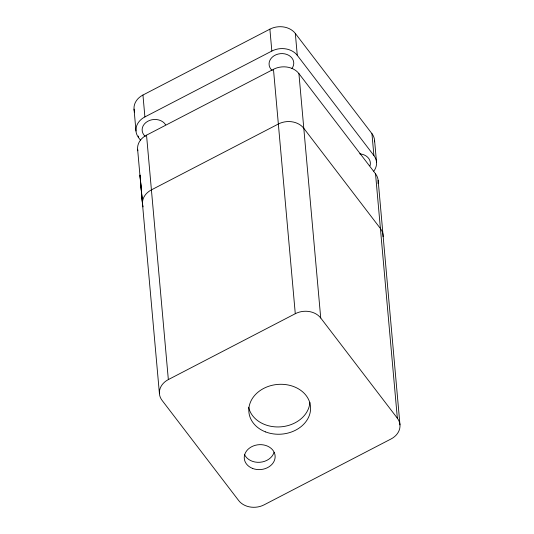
<?xml version="1.0" encoding="UTF-8"?>
<svg xmlns="http://www.w3.org/2000/svg" width="534" height="534" viewBox="0 0 534 534"><rect width="100%" height="100%" fill="white"/><g stroke="black" fill="none" stroke-linecap="round" stroke-linejoin="round"><path stroke-width="0.8" d="M134.635 112.027A18.556 14.959 -5.1 0 1 142.945 95.032L269.884 29.163A18.556 14.959 -5.1 0 1 295.329 33.455L371.951 133.66A18.556 14.959 -5.1 0 1 374.601 141.857M140.596 140.282L138.606 137.685A18.556 14.959 -5.1 0 1 144.901 116.919L271.839 51.05A18.556 14.959 -5.1 0 1 297.284 55.342L373.9 155.548A18.556 14.959 -5.1 0 1 373.833 171.127M137.825 150.735A18.556 14.959 -5.1 0 1 146.53 135.162L273.468 69.293A18.556 14.959 -5.1 0 1 298.913 73.585L375.529 173.79A18.556 14.959 -5.1 0 1 378.019 183.522M168.343 379.581L295.282 313.712A18.556 14.959 -5.1 0 1 320.727 318.004L397.343 418.209A18.556 14.959 -5.1 0 1 391.055 438.968L264.116 504.837A18.556 14.959 -5.1 0 1 238.671 500.545L162.049 400.34A18.556 14.959 -5.1 0 1 168.343 379.581L146.53 135.162M137.612 149.246L159.426 393.665M374.574 140.335L376.53 162.223M399.973 424.877L378.159 180.465M371.951 133.66L373.9 155.548M375.529 173.79L397.343 418.209M295.329 33.455L297.284 55.342M298.913 73.585L320.727 318.004M269.884 29.163L271.839 51.05M273.468 69.293L295.282 313.712M142.945 95.032L144.901 116.919M138.466 136.063L138.606 137.685M134.027 109.123L135.983 131.01M142.712 205.457L140.021 175.085L142.491 203.968M145.235 136.364A12.375 9.972 -5.1 0 1 147.604 121.365A12.375 9.972 -5.1 0 1 165.587 124.729M272.18 70.495A12.375 9.972 -5.1 0 1 272.347 57.078A12.375 9.972 -5.1 0 1 288.881 55.389A12.375 9.972 -5.1 0 1 291.944 68.472M359.749 153.839A12.375 9.972 -5.1 0 1 370.029 165.807M143.099 206.878A18.556 14.959 -5.1 0 1 151.409 189.884L278.354 124.015A18.556 14.959 -5.1 0 1 303.799 128.307L380.415 228.512A18.556 14.959 -5.1 0 1 383.072 236.709M274.055 452.338A15.466 12.462 -5.1 0 1 259.918 462.277A15.466 12.462 -5.1 0 1 244.552 454.601M309.894 402.289A30.932 24.931 -5.1 0 1 280.931 426.833A30.932 24.931 -5.1 0 1 248.617 407.222M252.622 468.451A15.466 12.462 -5.1 0 0 275.13 456.063A15.466 12.462 -5.1 0 0 251.354 446.891A15.466 12.462 -5.1 0 0 252.622 468.451M265.538 431.899A30.932 24.931 -5.1 0 0 310.554 407.128A30.932 24.931 -5.1 0 0 263.002 388.785A30.932 24.931 -5.1 0 0 265.538 431.899"/></g></svg>
